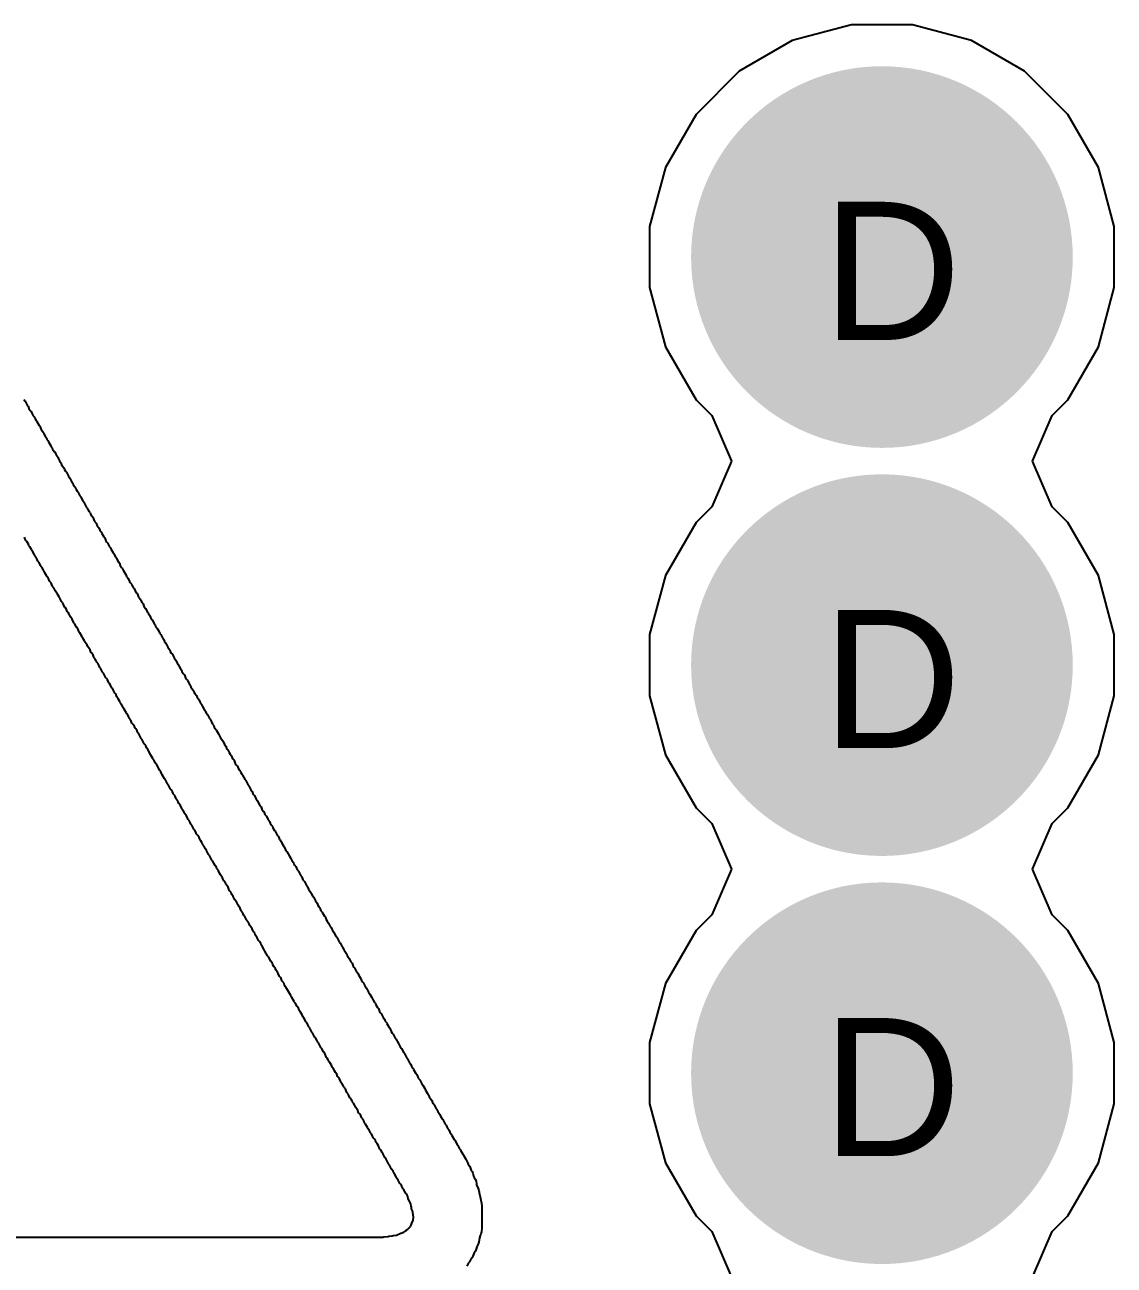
# Model space of a CAD drawing. Header units: inches. Extents: x 0 to 5379, y 0 to 5429.
# Drawn here: x 128.146 to 132.151, y 39.546 to 44.107 of the extents above; entities that cross this region are included whole.
import ezdxf

# ---------------------------------------------------------------- set-up
doc = ezdxf.new("R2010")
doc.units = ezdxf.units.IN
for name, color, linetype in [('Bottom Layer', 5, 'Continuous'), ('Bottom Solder', 6, 'Continuous'), ('Drill Drawing', 1, 'Continuous'), ('GND01', 16, 'Continuous'), ('GND02', 76, 'Continuous'), ('PWR', 156, 'Continuous'), ('SIG 01', 90, 'Continuous'), ('Top Layer', 1, 'Continuous'), ('Top Overlay', 2, 'Continuous'), ('Top Solder', 216, 'Continuous'), ('Via Holes', 16, 'Continuous')]:
    doc.layers.add(name, color=color, linetype=linetype)
doc.styles.add('Arial', font='', dxfattribs={"height": 0.2})
doc.styles.get('Arial').set_extended_font_data('Arial')

msp = doc.modelspace()

# ---------------------------------------------------------------- hatches: boundary and pattern name
at = {"layer": 'Bottom Layer'}
h = msp.add_hatch(color=5, dxfattribs=at)
edge = h.paths.add_edge_path()
edge.add_arc((131.2973, 43.253), 0.6, 0, 360)
h = msp.add_hatch(color=5, dxfattribs=at)
edge = h.paths.add_edge_path()
edge.add_arc((131.2973, 41.7526), 0.6, 0, 360)
h = msp.add_hatch(color=5, dxfattribs=at)
edge = h.paths.add_edge_path()
edge.add_arc((131.2973, 40.2522), 0.6, 0, 360)
at = {"layer": 'Bottom Solder'}
h = msp.add_hatch(color=6, dxfattribs=at)
edge = h.paths.add_edge_path()
edge.add_arc((131.2973, 43.253), 0.7016, 0, 360)
h = msp.add_hatch(color=6, dxfattribs=at)
edge = h.paths.add_edge_path()
edge.add_arc((131.2973, 41.7526), 0.7016, 0, 360)
h = msp.add_hatch(color=6, dxfattribs=at)
edge = h.paths.add_edge_path()
edge.add_arc((131.2973, 40.2522), 0.7016, 0, 360)
at = {"layer": 'GND01'}
h = msp.add_hatch(color=16, dxfattribs=at)
edge = h.paths.add_edge_path()
edge.add_arc((131.2973, 43.253), 0.6, 0, 360)
h = msp.add_hatch(color=16, dxfattribs=at)
edge = h.paths.add_edge_path()
edge.add_arc((131.2973, 41.7526), 0.6, 0, 360)
h = msp.add_hatch(color=16, dxfattribs=at)
edge = h.paths.add_edge_path()
edge.add_arc((131.2973, 40.2522), 0.6, 0, 360)
at = {"layer": 'GND02'}
h = msp.add_hatch(color=76, dxfattribs=at)
edge = h.paths.add_edge_path()
edge.add_arc((131.2973, 43.253), 0.6, 0, 360)
h = msp.add_hatch(color=76, dxfattribs=at)
edge = h.paths.add_edge_path()
edge.add_arc((131.2973, 41.7526), 0.6, 0, 360)
h = msp.add_hatch(color=76, dxfattribs=at)
edge = h.paths.add_edge_path()
edge.add_arc((131.2973, 40.2522), 0.6, 0, 360)
at = {"layer": 'PWR'}
h = msp.add_hatch(color=156, dxfattribs=at)
edge = h.paths.add_edge_path()
edge.add_arc((131.2973, 43.253), 0.6, 0, 360)
h = msp.add_hatch(color=156, dxfattribs=at)
edge = h.paths.add_edge_path()
edge.add_arc((131.2973, 41.7526), 0.6, 0, 360)
h = msp.add_hatch(color=156, dxfattribs=at)
edge = h.paths.add_edge_path()
edge.add_arc((131.2973, 40.2522), 0.6, 0, 360)
at = {"layer": 'SIG 01'}
h = msp.add_hatch(color=90, dxfattribs=at)
edge = h.paths.add_edge_path()
edge.add_arc((131.2973, 43.253), 0.6, 0, 360)
h = msp.add_hatch(color=90, dxfattribs=at)
edge = h.paths.add_edge_path()
edge.add_arc((131.2973, 41.7526), 0.6, 0, 360)
h = msp.add_hatch(color=90, dxfattribs=at)
edge = h.paths.add_edge_path()
edge.add_arc((131.2973, 40.2522), 0.6, 0, 360)
at = {"layer": 'Top Layer'}
h = msp.add_hatch(color=1, dxfattribs=at)
edge = h.paths.add_edge_path()
edge.add_arc((131.2973, 43.253), 0.6, 0, 360)
h = msp.add_hatch(color=1, dxfattribs=at)
edge = h.paths.add_edge_path()
edge.add_arc((131.2973, 41.7526), 0.6, 0, 360)
h = msp.add_hatch(color=1, dxfattribs=at)
edge = h.paths.add_edge_path()
edge.add_arc((131.2973, 40.2522), 0.6, 0, 360)
at = {"layer": 'Top Solder'}
h = msp.add_hatch(color=216, dxfattribs=at)
edge = h.paths.add_edge_path()
edge.add_arc((131.2973, 43.253), 0.7016, 0, 360)
h = msp.add_hatch(color=216, dxfattribs=at)
edge = h.paths.add_edge_path()
edge.add_arc((131.2973, 41.7526), 0.7016, 0, 360)
h = msp.add_hatch(color=216, dxfattribs=at)
edge = h.paths.add_edge_path()
edge.add_arc((131.2973, 40.2522), 0.7016, 0, 360)
at = {"layer": 'Via Holes'}
h = msp.add_hatch(color=7, dxfattribs=at)
edge = h.paths.add_edge_path()
edge.add_arc((131.2973, 43.253), 0.35, 0, 360)
h = msp.add_hatch(color=7, dxfattribs=at)
edge = h.paths.add_edge_path()
edge.add_arc((131.2973, 41.7526), 0.35, 0, 360)
h = msp.add_hatch(color=7, dxfattribs=at)
edge = h.paths.add_edge_path()
edge.add_arc((131.2973, 40.2522), 0.35, 0, 360)

# ---------------------------------------------------------------- linework, layer by layer
at = {"layer": 'PWR'}
for p, q in [((131.1849, 44.107), (130.9677, 44.0488)), ((131.4097, 44.107), (131.1849, 44.107)), ((131.6269, 44.0488), (131.4097, 44.107)), ((130.9677, 44.0488), (130.7729, 43.9364)), ((131.8216, 43.9364), (131.6269, 44.0488)), ((130.7729, 43.9364), (130.6139, 43.7774)), ((131.9807, 43.7774), (131.8216, 43.9364)), ((130.6139, 43.7774), (130.5015, 43.5826)), ((132.0931, 43.5826), (131.9807, 43.7774)), ((130.5015, 43.5826), (130.4433, 43.3654)), ((132.1513, 43.3654), (132.0931, 43.5826)), ((130.4433, 43.3654), (130.4433, 43.1406)), ((132.1513, 43.1406), (132.1513, 43.3654)), ((130.4433, 43.1406), (130.5015, 42.9234)), ((132.0931, 42.9234), (132.1513, 43.1406)), ((130.5015, 42.9234), (130.6139, 42.7286)), ((131.9807, 42.7286), (132.0931, 42.9234)), ((130.6139, 42.7286), (130.6717, 42.6708)), ((131.9228, 42.6708), (131.9807, 42.7286)), ((130.6717, 42.6708), (130.7441, 42.5028)), ((131.8504, 42.5028), (131.9228, 42.6708)), ((130.7441, 42.5028), (130.6717, 42.3348)), ((131.9228, 42.3348), (131.8504, 42.5028)), ((130.6717, 42.3348), (130.6139, 42.2769)), ((131.9807, 42.2769), (131.9228, 42.3348)), ((130.6139, 42.2769), (130.5015, 42.0822)), ((132.0931, 42.0822), (131.9807, 42.2769)), ((130.5015, 42.0822), (130.4433, 41.865)), ((132.1513, 41.865), (132.0931, 42.0822)), ((130.4433, 41.865), (130.4433, 41.6401)), ((132.1513, 41.6401), (132.1513, 41.865)), ((130.4433, 41.6401), (130.5015, 41.4229)), ((132.0931, 41.4229), (132.1513, 41.6401)), ((130.5015, 41.4229), (130.6139, 41.2282)), ((131.9807, 41.2282), (132.0931, 41.4229)), ((130.6139, 41.2282), (130.6717, 41.1704)), ((131.9228, 41.1704), (131.9807, 41.2282)), ((130.6717, 41.1704), (130.7441, 41.0024)), ((131.8504, 41.0024), (131.9228, 41.1704)), ((130.7441, 41.0024), (130.6717, 40.8343)), ((131.9228, 40.8343), (131.8504, 41.0024)), ((130.6717, 40.8343), (130.6139, 40.7765)), ((131.9807, 40.7765), (131.9228, 40.8343)), ((130.6139, 40.7765), (130.5015, 40.5818)), ((132.0931, 40.5818), (131.9807, 40.7765)), ((130.5015, 40.5818), (130.4433, 40.3646)), ((132.1513, 40.3646), (132.0931, 40.5818)), ((130.4433, 40.3646), (130.4433, 40.1397)), ((132.1513, 40.1397), (132.1513, 40.3646)), ((130.4433, 40.1397), (130.5015, 39.9225)), ((132.0931, 39.9225), (132.1513, 40.1397)), ((130.5015, 39.9225), (130.6139, 39.7278)), ((131.9807, 39.7278), (132.0931, 39.9225)), ((130.6139, 39.7278), (130.6717, 39.67)), ((131.9228, 39.67), (131.9807, 39.7278)), ((130.6717, 39.67), (130.7441, 39.5019)), ((131.8504, 39.5019), (131.9228, 39.67))]:
    msp.add_line(p, q, dxfattribs=at)
at = {"layer": 'Top Overlay'}
for p, q in [((128.1423, 42.7291), (128.1474, 42.7229)), ((128.1474, 42.7229), (128.153, 42.7105)), ((128.153, 42.7105), (128.1547, 42.7088)), ((128.1547, 42.7088), (128.1558, 42.7065)), ((128.1558, 42.7065), (128.1581, 42.7043)), ((128.1581, 42.7043), (128.1614, 42.6964)), ((128.1614, 42.6964), (128.1659, 42.6885)), ((128.1659, 42.6885), (128.1693, 42.6851)), ((128.1693, 42.6851), (128.1727, 42.6772)), ((128.1727, 42.6772), (128.1772, 42.6694)), ((128.1772, 42.6694), (128.1806, 42.666)), ((128.1806, 42.666), (128.184, 42.6581)), ((128.184, 42.6581), (128.1874, 42.6525)), ((128.1874, 42.6525), (128.1896, 42.6502)), ((128.1896, 42.6502), (128.1907, 42.6479)), ((128.1907, 42.6479), (128.1986, 42.6333)), ((128.1986, 42.6333), (128.2009, 42.631)), ((128.2009, 42.631), (128.202, 42.6288)), ((128.202, 42.6288), (128.2054, 42.6209)), ((128.2054, 42.6209), (128.2065, 42.6186)), ((128.2065, 42.6186), (128.2144, 42.6074)), ((128.2144, 42.6074), (128.2155, 42.6029)), ((128.2155, 42.6029), (128.2212, 42.595)), ((128.2212, 42.595), (128.2257, 42.5882)), ((128.2257, 42.5882), (128.2274, 42.582)), ((128.2274, 42.582), (128.2302, 42.5781)), ((128.2302, 42.5781), (128.2324, 42.5758)), ((128.2324, 42.5758), (128.2336, 42.5736)), ((128.2336, 42.5736), (128.2414, 42.5589)), ((128.2414, 42.5589), (128.2471, 42.551)), ((128.2471, 42.551), (128.2482, 42.5465)), ((128.2482, 42.5465), (128.2538, 42.5386)), ((128.2538, 42.5386), (128.2561, 42.5364)), ((128.2561, 42.5364), (128.2583, 42.5308)), ((128.2583, 42.5308), (128.264, 42.5206)), ((128.264, 42.5206), (128.2674, 42.5172)), ((128.2674, 42.5172), (128.2696, 42.5116)), ((128.2696, 42.5116), (128.2741, 42.5037)), ((128.2741, 42.5037), (128.2798, 42.4958)), ((128.2798, 42.4958), (128.2815, 42.4896)), ((128.2815, 42.4896), (128.2899, 42.4778)), ((128.2899, 42.4778), (128.2916, 42.4716)), ((128.2916, 42.4716), (128.2955, 42.4654)), ((128.2955, 42.4654), (128.2989, 42.462)), ((128.2989, 42.462), (128.3068, 42.4474)), ((128.3068, 42.4474), (128.3113, 42.4406)), ((128.3113, 42.4406), (128.3181, 42.4282)), ((128.3181, 42.4282), (128.3226, 42.4214)), ((128.3226, 42.4214), (128.3237, 42.4169)), ((128.3237, 42.4169), (128.3293, 42.4091)), ((128.3293, 42.4091), (128.3299, 42.4085)), ((128.3299, 42.4085), (128.3305, 42.4079)), ((128.3305, 42.4079), (128.335, 42.3978)), ((128.335, 42.3978), (128.3384, 42.3922)), ((128.3384, 42.3922), (128.3406, 42.3899)), ((128.3406, 42.3899), (128.3417, 42.3876)), ((128.3417, 42.3876), (128.3485, 42.3752)), ((128.3485, 42.3752), (128.3508, 42.373)), ((128.3508, 42.373), (128.3519, 42.3707)), ((128.3519, 42.3707), (128.3609, 42.3538)), ((128.3609, 42.3538), (128.3631, 42.3516)), ((128.3631, 42.3516), (128.3643, 42.3493)), ((128.3643, 42.3493), (128.3688, 42.3392)), ((128.3688, 42.3392), (128.3699, 42.3369)), ((128.3699, 42.3369), (128.3722, 42.3347)), ((128.3722, 42.3347), (128.3733, 42.3324)), ((128.3733, 42.3324), (128.3755, 42.3302)), ((128.3755, 42.3302), (128.3778, 42.3245)), ((128.3778, 42.3245), (128.3823, 42.3167)), ((128.3823, 42.3167), (128.3857, 42.3133)), ((128.3857, 42.3133), (128.3879, 42.3076)), ((128.3879, 42.3076), (128.3924, 42.2997)), ((128.3924, 42.2997), (128.3958, 42.2964)), ((128.3958, 42.2964), (128.3981, 42.2907)), ((128.3981, 42.2907), (128.4009, 42.2834)), ((128.4009, 42.2834), (128.4026, 42.2817)), ((128.4026, 42.2817), (128.4037, 42.2795)), ((128.4037, 42.2795), (128.4082, 42.275)), ((128.4082, 42.275), (128.4122, 42.2643)), ((128.4122, 42.2643), (128.415, 42.2603)), ((128.415, 42.2603), (128.4184, 42.2569)), ((128.4184, 42.2569), (128.4217, 42.249)), ((128.4217, 42.249), (128.4251, 42.2434)), ((128.4251, 42.2434), (128.4274, 42.2412)), ((128.4274, 42.2412), (128.4285, 42.2389)), ((128.4285, 42.2389), (128.4364, 42.2242)), ((128.1479, 42.2164), (128.1451, 42.2237)), ((128.1502, 42.2107), (128.1479, 42.2164)), ((128.1536, 42.2073), (128.1502, 42.2107)), ((128.1592, 42.1972), (128.1536, 42.2073)), ((128.1614, 42.1916), (128.1592, 42.1972)), ((128.1648, 42.1882), (128.1614, 42.1916)), ((128.1705, 42.178), (128.1648, 42.1882)), ((128.4364, 42.2242), (128.4398, 42.2209)), ((128.4398, 42.2209), (128.4437, 42.2102)), ((128.4437, 42.2102), (128.4465, 42.2062)), ((128.4465, 42.2062), (128.4499, 42.2028)), ((128.4499, 42.2028), (128.4533, 42.195)), ((128.4533, 42.195), (128.4578, 42.1871)), ((128.4578, 42.1871), (128.4612, 42.1837)), ((128.1727, 42.1724), (128.1705, 42.178)), ((128.1761, 42.169), (128.1727, 42.1724)), ((128.1806, 42.1611), (128.1761, 42.169)), ((128.184, 42.1533), (128.1806, 42.1611)), ((128.1862, 42.151), (128.184, 42.1533)), ((128.1919, 42.1409), (128.1862, 42.151)), ((128.1941, 42.1352), (128.1919, 42.1409)), ((128.4612, 42.1837), (128.4634, 42.178)), ((128.4634, 42.178), (128.4691, 42.1679)), ((128.4691, 42.1679), (128.4725, 42.1645)), ((128.4725, 42.1645), (128.4747, 42.1589)), ((128.4747, 42.1589), (128.4803, 42.1487)), ((128.4803, 42.1487), (128.4837, 42.1454)), ((128.4837, 42.1454), (128.486, 42.1397)), ((128.1975, 42.1318), (128.1941, 42.1352)), ((128.2054, 42.1172), (128.1975, 42.1318)), ((128.2065, 42.1149), (128.2054, 42.1172)), ((128.2088, 42.1127), (128.2065, 42.1149)), ((128.2133, 42.1048), (128.2088, 42.1127)), ((128.2167, 42.0969), (128.2133, 42.1048)), ((128.2178, 42.0947), (128.2167, 42.0969)), ((128.486, 42.1397), (128.4916, 42.1296)), ((128.4916, 42.1296), (128.4939, 42.1273)), ((128.4939, 42.1273), (128.4972, 42.1195)), ((128.4972, 42.1195), (128.5017, 42.1116)), ((128.5017, 42.1116), (128.504, 42.1093)), ((128.504, 42.1093), (128.5074, 42.1014)), ((128.5074, 42.1014), (128.5108, 42.0958)), ((128.5108, 42.0958), (128.5175, 42.0856)), ((128.22, 42.0924), (128.2178, 42.0947)), ((128.2268, 42.08), (128.22, 42.0924)), ((128.2279, 42.0778), (128.2268, 42.08)), ((128.2302, 42.0755), (128.2279, 42.0778)), ((128.233, 42.0716), (128.2302, 42.0755)), ((128.2369, 42.0609), (128.233, 42.0716)), ((128.2431, 42.0547), (128.2369, 42.0609)), ((128.2471, 42.044), (128.2431, 42.0547)), ((128.5175, 42.0856), (128.5203, 42.0783)), ((128.5203, 42.0783), (128.522, 42.0766)), ((128.522, 42.0766), (128.5232, 42.0744)), ((128.5232, 42.0744), (128.5265, 42.071)), ((128.5265, 42.071), (128.5305, 42.0603)), ((128.5305, 42.0603), (128.5333, 42.0563)), ((128.5333, 42.0563), (128.5378, 42.0518)), ((128.5378, 42.0518), (128.5401, 42.0462)), ((128.2493, 42.0417), (128.2471, 42.044)), ((128.2505, 42.0394), (128.2493, 42.0417)), ((128.2533, 42.0366), (128.2505, 42.0394)), ((128.2589, 42.0242), (128.2533, 42.0366)), ((128.2662, 42.0135), (128.2589, 42.0242)), ((128.2719, 42.0034), (128.2662, 42.0135)), ((128.5401, 42.0462), (128.5446, 42.0383)), ((128.5446, 42.0383), (128.5468, 42.0361)), ((128.5468, 42.0361), (128.5479, 42.0338)), ((128.5479, 42.0338), (128.5513, 42.0259)), ((128.5513, 42.0259), (128.5547, 42.0203)), ((128.5547, 42.0203), (128.5592, 42.0158)), ((128.5592, 42.0158), (128.5615, 42.0101)), ((128.5615, 42.0101), (128.5643, 42.0028)), ((128.2809, 41.9865), (128.2719, 42.0034)), ((128.2843, 41.9831), (128.2809, 41.9865)), ((128.2888, 41.9752), (128.2843, 41.9831)), ((128.2922, 41.9673), (128.2888, 41.9752)), ((128.2933, 41.9651), (128.2922, 41.9673)), ((128.2955, 41.9628), (128.2933, 41.9651)), ((128.2989, 41.9572), (128.2955, 41.9628)), ((128.5643, 42.0028), (128.5671, 41.9989)), ((128.5671, 41.9989), (128.5705, 41.9955)), ((128.5705, 41.9955), (128.5727, 41.9899)), ((128.5727, 41.9899), (128.5772, 41.982)), ((128.5772, 41.982), (128.5795, 41.9797)), ((128.5795, 41.9797), (128.5806, 41.9775)), ((128.5806, 41.9775), (128.584, 41.9696)), ((128.584, 41.9696), (128.5851, 41.9673)), ((128.5851, 41.9673), (128.5902, 41.9611)), ((128.5902, 41.9611), (128.5981, 41.9454)), ((128.3023, 41.9493), (128.2989, 41.9572)), ((128.3057, 41.9459), (128.3023, 41.9493)), ((128.3091, 41.9403), (128.3057, 41.9459)), ((128.3124, 41.9324), (128.3091, 41.9403)), ((128.3136, 41.9301), (128.3124, 41.9324)), ((128.3169, 41.9268), (128.3136, 41.9301)), ((128.3203, 41.9211), (128.3169, 41.9268)), ((128.3248, 41.911), (128.3203, 41.9211)), ((128.5981, 41.9454), (128.5998, 41.9437)), ((128.5998, 41.9437), (128.6009, 41.9414)), ((128.6009, 41.9414), (128.6043, 41.9358)), ((128.6043, 41.9358), (128.6099, 41.9256)), ((128.6099, 41.9256), (128.6144, 41.9189)), ((128.6144, 41.9189), (128.6201, 41.9087)), ((128.326, 41.9087), (128.3248, 41.911)), ((128.3288, 41.9059), (128.326, 41.9087)), ((128.3355, 41.8924), (128.3288, 41.9059)), ((128.3406, 41.8862), (128.3355, 41.8924)), ((128.3417, 41.8839), (128.3406, 41.8862)), ((128.3462, 41.8738), (128.3417, 41.8839)), ((128.3485, 41.8715), (128.3462, 41.8738)), ((128.3564, 41.8569), (128.3485, 41.8715)), ((128.6201, 41.9087), (128.6257, 41.9008)), ((128.6257, 41.9008), (128.6268, 41.8963)), ((128.6268, 41.8963), (128.6342, 41.8856)), ((128.6342, 41.8856), (128.637, 41.8794)), ((128.637, 41.8794), (128.6426, 41.8693)), ((128.6426, 41.8693), (128.6449, 41.867)), ((128.6449, 41.867), (128.646, 41.8648)), ((128.3575, 41.8546), (128.3564, 41.8569)), ((128.3598, 41.8524), (128.3575, 41.8546)), ((128.3654, 41.8422), (128.3598, 41.8524)), ((128.3677, 41.8366), (128.3654, 41.8422)), ((128.371, 41.8332), (128.3677, 41.8366)), ((128.3722, 41.831), (128.371, 41.8332)), ((128.3739, 41.8293), (128.3722, 41.831)), ((128.3767, 41.822), (128.3739, 41.8293)), ((128.3823, 41.8141), (128.3767, 41.822)), ((128.646, 41.8648), (128.6539, 41.8501)), ((128.6539, 41.8501), (128.6561, 41.8479)), ((128.6561, 41.8479), (128.6595, 41.84)), ((128.6595, 41.84), (128.6629, 41.8344)), ((128.6629, 41.8344), (128.6685, 41.8265)), ((128.6685, 41.8265), (128.6713, 41.8191)), ((128.3857, 41.8084), (128.3823, 41.8141)), ((128.3891, 41.8006), (128.3857, 41.8084)), ((128.3902, 41.7983), (128.3891, 41.8006)), ((128.3924, 41.7972), (128.3902, 41.7983)), ((128.397, 41.7893), (128.3924, 41.7972)), ((128.4003, 41.7814), (128.397, 41.7893)), ((128.4015, 41.7791), (128.4003, 41.7814)), ((128.4037, 41.7769), (128.4015, 41.7791)), ((128.4082, 41.769), (128.4037, 41.7769)), ((128.6713, 41.8191), (128.6742, 41.8152)), ((128.6742, 41.8152), (128.6787, 41.8084)), ((128.6787, 41.8084), (128.6809, 41.8028)), ((128.6809, 41.8028), (128.6843, 41.7972)), ((128.6843, 41.7972), (128.6888, 41.7927)), ((128.6888, 41.7927), (128.6911, 41.787)), ((128.6911, 41.787), (128.6956, 41.7791)), ((128.6956, 41.7791), (128.7001, 41.7724)), ((128.4105, 41.7634), (128.4082, 41.769)), ((128.4139, 41.76), (128.4105, 41.7634)), ((128.4195, 41.7498), (128.4139, 41.76)), ((128.4217, 41.7442), (128.4195, 41.7498)), ((128.424, 41.742), (128.4217, 41.7442)), ((128.4285, 41.7341), (128.424, 41.742)), ((128.4319, 41.7262), (128.4285, 41.7341)), ((128.7001, 41.7724), (128.7023, 41.7667)), ((128.7023, 41.7667), (128.7068, 41.7589)), ((128.7068, 41.7589), (128.7102, 41.7555)), ((128.7102, 41.7555), (128.7125, 41.7498)), ((128.7125, 41.7498), (128.717, 41.742)), ((128.717, 41.742), (128.7215, 41.7352)), ((128.7215, 41.7352), (128.7237, 41.7296)), ((128.4353, 41.7228), (128.4319, 41.7262)), ((128.4432, 41.7082), (128.4353, 41.7228)), ((128.4443, 41.7059), (128.4432, 41.7082)), ((128.4465, 41.7036), (128.4443, 41.7059)), ((128.4499, 41.698), (128.4465, 41.7036)), ((128.4533, 41.6901), (128.4499, 41.698)), ((128.4544, 41.6879), (128.4533, 41.6901)), ((128.4578, 41.6845), (128.4544, 41.6879)), ((128.4612, 41.6789), (128.4578, 41.6845)), ((128.7237, 41.7296), (128.7282, 41.7217)), ((128.7282, 41.7217), (128.7328, 41.7172)), ((128.7328, 41.7172), (128.7367, 41.7065)), ((128.7367, 41.7065), (128.7395, 41.7025)), ((128.7395, 41.7025), (128.7429, 41.6991)), ((128.7429, 41.6991), (128.7451, 41.6935)), ((128.7451, 41.6935), (128.7497, 41.6856)), ((128.7497, 41.6856), (128.7553, 41.6777)), ((128.4646, 41.671), (128.4612, 41.6789)), ((128.4679, 41.6676), (128.4646, 41.671)), ((128.4724, 41.6597), (128.4679, 41.6676)), ((128.4758, 41.6518), (128.4724, 41.6597)), ((128.477, 41.6496), (128.4758, 41.6518)), ((128.4792, 41.6473), (128.477, 41.6496)), ((128.482, 41.6434), (128.4792, 41.6473)), ((128.4848, 41.636), (128.482, 41.6434)), ((128.7553, 41.6777), (128.757, 41.6715)), ((128.757, 41.6715), (128.7609, 41.6653)), ((128.7609, 41.6653), (128.7643, 41.662)), ((128.7643, 41.662), (128.7677, 41.6541)), ((128.7677, 41.6541), (128.7711, 41.6484)), ((128.7711, 41.6484), (128.7767, 41.6405)), ((128.7767, 41.6405), (128.7795, 41.6332)), ((128.4894, 41.6293), (128.4848, 41.636)), ((128.495, 41.6191), (128.4894, 41.6293)), ((128.4972, 41.6135), (128.495, 41.6191)), ((128.5006, 41.6101), (128.4972, 41.6135)), ((128.5051, 41.6022), (128.5006, 41.6101)), ((128.5085, 41.5943), (128.5051, 41.6022)), ((128.5119, 41.591), (128.5085, 41.5943)), ((128.7795, 41.6332), (128.7823, 41.6293)), ((128.7823, 41.6293), (128.7857, 41.6259)), ((128.7857, 41.6259), (128.7891, 41.618)), ((128.7891, 41.618), (128.7936, 41.6101)), ((128.7936, 41.6101), (128.7959, 41.6079)), ((128.7959, 41.6079), (128.797, 41.6056)), ((128.797, 41.6056), (128.7992, 41.6)), ((128.7992, 41.6), (128.8037, 41.5921)), ((128.5198, 41.5763), (128.5119, 41.591)), ((128.5209, 41.5741), (128.5198, 41.5763)), ((128.5232, 41.5718), (128.5209, 41.5741)), ((128.5277, 41.5639), (128.5232, 41.5718)), ((128.531, 41.556), (128.5277, 41.5639)), ((128.5333, 41.5538), (128.531, 41.556)), ((128.5344, 41.5515), (128.5333, 41.5538)), ((128.5361, 41.5498), (128.5344, 41.5515)), ((128.5401, 41.5391), (128.5361, 41.5498)), ((128.8037, 41.5921), (128.8071, 41.5887)), ((128.8071, 41.5887), (128.8094, 41.5831)), ((128.8094, 41.5831), (128.815, 41.5729)), ((128.815, 41.5729), (128.8173, 41.5707)), ((128.8173, 41.5707), (128.8184, 41.5684)), ((128.8184, 41.5684), (128.8252, 41.556)), ((128.8252, 41.556), (128.8274, 41.5538)), ((128.8274, 41.5538), (128.8285, 41.5515)), ((128.8285, 41.5515), (128.8319, 41.5436)), ((128.5446, 41.5346), (128.5401, 41.5391)), ((128.5491, 41.5267), (128.5446, 41.5346)), ((128.5513, 41.5211), (128.5491, 41.5267)), ((128.5541, 41.5183), (128.5513, 41.5211)), ((128.5587, 41.5115), (128.5541, 41.5183)), ((128.5603, 41.5053), (128.5587, 41.5115)), ((128.566, 41.4974), (128.5603, 41.5053)), ((128.8319, 41.5436), (128.8364, 41.5357)), ((128.8364, 41.5357), (128.8409, 41.5312)), ((128.8409, 41.5312), (128.8426, 41.525)), ((128.8426, 41.525), (128.8483, 41.516)), ((128.8483, 41.516), (128.8499, 41.5143)), ((128.8499, 41.5143), (128.8511, 41.5121)), ((128.8511, 41.5121), (128.8578, 41.4997)), ((128.5727, 41.485), (128.566, 41.4974)), ((128.5739, 41.4828), (128.5727, 41.485)), ((128.5761, 41.4805), (128.5739, 41.4828)), ((128.584, 41.4659), (128.5761, 41.4805)), ((128.5851, 41.4636), (128.584, 41.4659)), ((128.5874, 41.4614), (128.5851, 41.4636)), ((128.5908, 41.4557), (128.5874, 41.4614)), ((128.8578, 41.4997), (128.8623, 41.4929)), ((128.8623, 41.4929), (128.8646, 41.4873)), ((128.8646, 41.4873), (128.8657, 41.485)), ((128.8657, 41.485), (128.8736, 41.4738)), ((128.8736, 41.4738), (128.8804, 41.4614)), ((128.8804, 41.4614), (128.8849, 41.4546)), ((128.5941, 41.4478), (128.5908, 41.4557)), ((128.5953, 41.4456), (128.5941, 41.4478)), ((128.5987, 41.4422), (128.5953, 41.4456)), ((128.6032, 41.4343), (128.5987, 41.4422)), ((128.6043, 41.4298), (128.6032, 41.4343)), ((128.6099, 41.4219), (128.6043, 41.4298)), ((128.6167, 41.4095), (128.6099, 41.4219)), ((128.8849, 41.4546), (128.8877, 41.4473)), ((128.8877, 41.4473), (128.8905, 41.4433)), ((128.8905, 41.4433), (128.8928, 41.4411)), ((128.8928, 41.4411), (128.8939, 41.4388)), ((128.8939, 41.4388), (128.8973, 41.4309)), ((128.8973, 41.4309), (128.9007, 41.4253)), ((128.9007, 41.4253), (128.9052, 41.4208)), ((128.9052, 41.4208), (128.9074, 41.4152)), ((128.9074, 41.4152), (128.9102, 41.4078)), ((128.6178, 41.4073), (128.6167, 41.4095)), ((128.6201, 41.405), (128.6178, 41.4073)), ((128.6234, 41.3994), (128.6201, 41.405)), ((128.6257, 41.3938), (128.6234, 41.3994)), ((128.6313, 41.3859), (128.6257, 41.3938)), ((128.6358, 41.378), (128.6313, 41.3859)), ((128.637, 41.3735), (128.6358, 41.378)), ((128.6426, 41.3656), (128.637, 41.3735)), ((128.646, 41.36), (128.6426, 41.3656)), ((128.9102, 41.4078), (128.9142, 41.4039)), ((128.9142, 41.4039), (128.9153, 41.4016)), ((128.9153, 41.4016), (128.9198, 41.3915)), ((128.9198, 41.3915), (128.9232, 41.3859)), ((128.9232, 41.3859), (128.9277, 41.3814)), ((128.9277, 41.3814), (128.9305, 41.374)), ((128.9305, 41.374), (128.9345, 41.3678)), ((128.9345, 41.3678), (128.9367, 41.3656)), ((128.9367, 41.3656), (128.9401, 41.3577)), ((128.6494, 41.3521), (128.646, 41.36)), ((128.6516, 41.3498), (128.6494, 41.3521)), ((128.6595, 41.3352), (128.6516, 41.3498)), ((128.6618, 41.3329), (128.6595, 41.3352)), ((128.6697, 41.3183), (128.6618, 41.3329)), ((128.9401, 41.3577), (128.9435, 41.3521)), ((128.9435, 41.3521), (128.9457, 41.3498)), ((128.9457, 41.3498), (128.9469, 41.3476)), ((128.9469, 41.3476), (128.9559, 41.3307)), ((128.9559, 41.3307), (128.9581, 41.3284)), ((128.9581, 41.3284), (128.9671, 41.3115)), ((128.6708, 41.316), (128.6697, 41.3183)), ((128.673, 41.3138), (128.6708, 41.316)), ((128.6809, 41.2991), (128.673, 41.3138)), ((128.682, 41.2969), (128.6809, 41.2991)), ((128.6843, 41.2946), (128.682, 41.2969)), ((128.6888, 41.2867), (128.6843, 41.2946)), ((128.6911, 41.2811), (128.6888, 41.2867)), ((128.6922, 41.2788), (128.6911, 41.2811)), ((128.6978, 41.2732), (128.6922, 41.2788)), ((128.9671, 41.3115), (128.9694, 41.3092)), ((128.9694, 41.3092), (128.9773, 41.2946)), ((128.9773, 41.2946), (128.9818, 41.2878)), ((128.9818, 41.2878), (128.9846, 41.2805)), ((128.9846, 41.2805), (128.9874, 41.2766)), ((128.9874, 41.2766), (128.9908, 41.2732)), ((128.7023, 41.2608), (128.6978, 41.2732)), ((128.7057, 41.2574), (128.7023, 41.2608)), ((128.7102, 41.2495), (128.7057, 41.2574)), ((128.7125, 41.2439), (128.7102, 41.2495)), ((128.7181, 41.236), (128.7125, 41.2439)), ((128.7226, 41.2281), (128.7181, 41.236)), ((128.9908, 41.2732), (128.9942, 41.2653)), ((128.9942, 41.2653), (128.9964, 41.2597)), ((128.9964, 41.2597), (129.0015, 41.2535)), ((129.0015, 41.2535), (129.0032, 41.2518)), ((129.0032, 41.2518), (129.0043, 41.2473)), ((129.0043, 41.2473), (129.0088, 41.2394)), ((129.0088, 41.2394), (129.0145, 41.2315)), ((129.0145, 41.2315), (129.0178, 41.2225)), ((128.7249, 41.2225), (128.7226, 41.2281)), ((128.7271, 41.2202), (128.7249, 41.2225)), ((128.7328, 41.2101), (128.7271, 41.2202)), ((128.735, 41.2045), (128.7328, 41.2101)), ((128.7406, 41.1988), (128.735, 41.2045)), ((128.7451, 41.1875), (128.7406, 41.1988)), ((128.7463, 41.1853), (128.7451, 41.1875)), ((128.7497, 41.1819), (128.7463, 41.1853)), ((129.0178, 41.2225), (129.0229, 41.2163)), ((129.0229, 41.2163), (129.0246, 41.2146)), ((129.0246, 41.2146), (129.0286, 41.2039)), ((129.0286, 41.2039), (129.0347, 41.1977)), ((129.0347, 41.1977), (129.0393, 41.1864)), ((129.0393, 41.1864), (129.0404, 41.1842)), ((129.0404, 41.1842), (129.0426, 41.1819)), ((128.7542, 41.174), (128.7497, 41.1819)), ((128.7564, 41.1684), (128.7542, 41.174)), ((128.7575, 41.1661), (128.7564, 41.1684)), ((128.7598, 41.1639), (128.7575, 41.1661)), ((128.7677, 41.1492), (128.7598, 41.1639)), ((128.7694, 41.1475), (128.7677, 41.1492)), ((128.775, 41.1385), (128.7694, 41.1475)), ((128.7778, 41.1312), (128.775, 41.1385)), ((129.0426, 41.1819), (129.0438, 41.1797)), ((129.0438, 41.1797), (129.046, 41.1774)), ((129.046, 41.1774), (129.0483, 41.1718)), ((129.0483, 41.1718), (129.0528, 41.1639)), ((129.0528, 41.1639), (129.0562, 41.1605)), ((129.0562, 41.1605), (129.0584, 41.1549)), ((129.0584, 41.1549), (129.064, 41.1447)), ((129.064, 41.1447), (129.0663, 41.1425)), ((129.0663, 41.1425), (129.0674, 41.1402)), ((129.0674, 41.1402), (129.0753, 41.1256)), ((128.7823, 41.1267), (128.7778, 41.1312)), ((128.7868, 41.1188), (128.7823, 41.1267)), ((128.7902, 41.1109), (128.7868, 41.1188)), ((128.7914, 41.1087), (128.7902, 41.1109)), ((128.7936, 41.1064), (128.7914, 41.1087)), ((128.797, 41.1008), (128.7936, 41.1064)), ((128.8004, 41.0929), (128.797, 41.1008)), ((128.8015, 41.0906), (128.8004, 41.0929)), ((129.0753, 41.1256), (129.0787, 41.1222)), ((129.0787, 41.1222), (129.0826, 41.1115)), ((129.0826, 41.1115), (129.0843, 41.1098)), ((129.0843, 41.1098), (129.0855, 41.1075)), ((129.0855, 41.1075), (129.0888, 41.1042)), ((129.0888, 41.1042), (129.0911, 41.0985)), ((129.0911, 41.0985), (129.0967, 41.0884)), ((128.8037, 41.0884), (128.8015, 41.0906)), ((128.8094, 41.0782), (128.8037, 41.0884)), ((128.8139, 41.0715), (128.8094, 41.0782)), ((128.8218, 41.0568), (128.8139, 41.0715)), ((128.8229, 41.0546), (128.8218, 41.0568)), ((128.8252, 41.0523), (128.8229, 41.0546)), ((128.833, 41.0377), (128.8252, 41.0523)), ((129.0967, 41.0884), (129.1001, 41.085)), ((129.1001, 41.085), (129.1046, 41.0737)), ((129.1046, 41.0737), (129.1097, 41.0675)), ((129.1097, 41.0675), (129.1193, 41.0501)), ((129.1193, 41.0501), (129.1226, 41.0444)), ((128.8342, 41.0354), (128.833, 41.0377)), ((128.8364, 41.0332), (128.8342, 41.0354)), ((128.8454, 41.0163), (128.8364, 41.0332)), ((128.8511, 41.0084), (128.8454, 41.0163)), ((128.8522, 41.0039), (128.8511, 41.0084)), ((128.8578, 40.996), (128.8522, 41.0039)), ((129.1226, 41.0444), (129.1283, 41.0343)), ((129.1283, 41.0343), (129.1339, 41.0264)), ((129.1339, 41.0264), (129.1356, 41.0202)), ((129.1356, 41.0202), (129.1373, 41.0185)), ((129.1373, 41.0185), (129.1384, 41.0163)), ((129.1384, 41.0163), (129.1429, 41.0118)), ((129.1429, 41.0118), (129.1452, 41.0061)), ((129.1452, 41.0061), (129.148, 40.9988)), ((128.8623, 40.9881), (128.8578, 40.996)), ((128.8652, 40.9819), (128.8623, 40.9881)), ((128.8725, 40.9712), (128.8652, 40.9819)), ((128.8736, 40.9667), (128.8725, 40.9712)), ((128.8781, 40.9599), (128.8736, 40.9667)), ((128.8838, 40.952), (128.8781, 40.9599)), ((129.148, 40.9988), (129.1519, 40.9949)), ((129.1519, 40.9949), (129.1531, 40.9926)), ((129.1531, 40.9926), (129.161, 40.978)), ((129.161, 40.978), (129.1643, 40.9746)), ((129.1643, 40.9746), (129.1688, 40.9633)), ((129.1688, 40.9633), (129.1739, 40.9571)), ((129.1739, 40.9571), (129.1779, 40.9498)), ((128.8849, 40.9475), (128.8838, 40.952)), ((128.8933, 40.9357), (128.8849, 40.9475)), ((128.8961, 40.9284), (128.8933, 40.9357)), ((128.899, 40.9233), (128.8961, 40.9284)), ((128.9046, 40.9165), (128.899, 40.9233)), ((128.9074, 40.9092), (128.9046, 40.9165)), ((128.9119, 40.9025), (128.9074, 40.9092)), ((129.1779, 40.9498), (129.1835, 40.9396)), ((129.1835, 40.9396), (129.1857, 40.9374)), ((129.1857, 40.9374), (129.1891, 40.9295)), ((129.1891, 40.9295), (129.1936, 40.9216)), ((129.1936, 40.9216), (129.197, 40.9182)), ((129.197, 40.9182), (129.1993, 40.9126)), ((129.1993, 40.9126), (129.2049, 40.9025)), ((128.9187, 40.8901), (128.9119, 40.9025)), ((128.9243, 40.8822), (128.9187, 40.8901)), ((128.9254, 40.8799), (128.9243, 40.8822)), ((128.93, 40.8698), (128.9254, 40.8799)), ((128.9333, 40.8664), (128.93, 40.8698)), ((128.9345, 40.8641), (128.9333, 40.8664)), ((128.9361, 40.8625), (128.9345, 40.8641)), ((129.2049, 40.9025), (129.2072, 40.9002)), ((129.2072, 40.9002), (129.215, 40.8856)), ((129.215, 40.8856), (129.2207, 40.8777)), ((129.2207, 40.8777), (129.2235, 40.8703)), ((129.2235, 40.8703), (129.2274, 40.8641)), ((129.2274, 40.8641), (129.2297, 40.8619)), ((128.939, 40.8551), (128.9361, 40.8625)), ((128.9412, 40.8495), (128.939, 40.8551)), ((128.9446, 40.8461), (128.9412, 40.8495)), ((128.9491, 40.8382), (128.9446, 40.8461)), ((128.9514, 40.8326), (128.9491, 40.8382)), ((128.9536, 40.8303), (128.9514, 40.8326)), ((128.9615, 40.8157), (128.9536, 40.8303)), ((129.2297, 40.8619), (129.2319, 40.8563)), ((129.2319, 40.8563), (129.2348, 40.8489)), ((129.2348, 40.8489), (129.2398, 40.8439)), ((129.2398, 40.8439), (129.241, 40.8416)), ((129.241, 40.8416), (129.2477, 40.8292)), ((129.2477, 40.8292), (129.25, 40.827)), ((129.25, 40.827), (129.2511, 40.8247)), ((129.2511, 40.8247), (129.2545, 40.8168)), ((128.9638, 40.8134), (128.9615, 40.8157)), ((128.9649, 40.8112), (128.9638, 40.8134)), ((128.9677, 40.8084), (128.9649, 40.8112)), ((128.9705, 40.801), (128.9677, 40.8084)), ((128.9728, 40.7954), (128.9705, 40.801)), ((128.9773, 40.7909), (128.9728, 40.7954)), ((128.9818, 40.783), (128.9773, 40.7909)), ((128.9852, 40.7751), (128.9818, 40.783)), ((128.9885, 40.7717), (128.9852, 40.7751)), ((129.2545, 40.8168), (129.2579, 40.8112)), ((129.2579, 40.8112), (129.2624, 40.8044)), ((129.2624, 40.8044), (129.2691, 40.792)), ((129.2691, 40.792), (129.2714, 40.7898)), ((129.2714, 40.7898), (129.2725, 40.7875)), ((129.2725, 40.7875), (129.2759, 40.7796)), ((129.2759, 40.7796), (129.277, 40.7774)), ((129.277, 40.7774), (129.2821, 40.7712)), ((128.9897, 40.7695), (128.9885, 40.7717)), ((128.9914, 40.7678), (128.9897, 40.7695)), ((128.9931, 40.7616), (128.9914, 40.7678)), ((129.0009, 40.7503), (128.9931, 40.7616)), ((129.0021, 40.7481), (129.0009, 40.7503)), ((129.0055, 40.7402), (129.0021, 40.7481)), ((129.0088, 40.7368), (129.0055, 40.7402)), ((129.0133, 40.7289), (129.0088, 40.7368)), ((129.0145, 40.7244), (129.0133, 40.7289)), ((129.2821, 40.7712), (129.29, 40.7554)), ((129.29, 40.7554), (129.2928, 40.7526)), ((129.2928, 40.7526), (129.2939, 40.7503)), ((129.2939, 40.7503), (129.3029, 40.7334)), ((129.3029, 40.7334), (129.3052, 40.7312)), ((129.3052, 40.7312), (129.3131, 40.7165)), ((129.0201, 40.7165), (129.0145, 40.7244)), ((129.0246, 40.7086), (129.0201, 40.7165)), ((129.0269, 40.703), (129.0246, 40.7086)), ((129.0291, 40.7007), (129.0269, 40.703)), ((129.0381, 40.6838), (129.0291, 40.7007)), ((129.0415, 40.6805), (129.0381, 40.6838)), ((129.3131, 40.7165), (129.3153, 40.7143)), ((129.3153, 40.7143), (129.3187, 40.7064)), ((129.3187, 40.7064), (129.3198, 40.7041)), ((129.3198, 40.7041), (129.33, 40.6895)), ((129.33, 40.6895), (129.3311, 40.685)), ((129.3311, 40.685), (129.3384, 40.6743)), ((129.0505, 40.6636), (129.0415, 40.6805)), ((129.0562, 40.6557), (129.0505, 40.6636)), ((129.0573, 40.6512), (129.0562, 40.6557)), ((129.0618, 40.6444), (129.0573, 40.6512)), ((129.0674, 40.6365), (129.0618, 40.6444)), ((129.0686, 40.632), (129.0674, 40.6365)), ((129.3384, 40.6743), (129.3441, 40.6619)), ((129.3441, 40.6619), (129.3491, 40.6568)), ((129.3491, 40.6568), (129.3531, 40.6461)), ((129.3531, 40.6461), (129.3559, 40.6422)), ((129.3559, 40.6422), (129.3582, 40.6399)), ((129.3582, 40.6399), (129.3593, 40.6376)), ((129.3593, 40.6376), (129.3672, 40.623)), ((129.0764, 40.6207), (129.0686, 40.632)), ((129.0776, 40.6185), (129.0764, 40.6207)), ((129.0809, 40.6106), (129.0776, 40.6185)), ((129.0821, 40.6083), (129.0809, 40.6106)), ((129.0866, 40.6038), (129.0821, 40.6083)), ((129.0883, 40.5999), (129.0866, 40.6038)), ((129.0911, 40.5926), (129.0883, 40.5999)), ((129.0928, 40.5909), (129.0911, 40.5926)), ((129.0979, 40.5847), (129.0928, 40.5909)), ((129.3672, 40.623), (129.3705, 40.6196)), ((129.3705, 40.6196), (129.3728, 40.614)), ((129.3728, 40.614), (129.3784, 40.6038)), ((129.3784, 40.6038), (129.3807, 40.6016)), ((129.3807, 40.6016), (129.3841, 40.5937)), ((129.3841, 40.5937), (129.3875, 40.5881)), ((129.1001, 40.5791), (129.0979, 40.5847)), ((129.1035, 40.5712), (129.1001, 40.5791)), ((129.1057, 40.5689), (129.1035, 40.5712)), ((129.1125, 40.5565), (129.1057, 40.5689)), ((129.117, 40.5498), (129.1125, 40.5565)), ((129.1238, 40.5374), (129.117, 40.5498)), ((129.3875, 40.5881), (129.392, 40.5836)), ((129.392, 40.5836), (129.3942, 40.5779)), ((129.3942, 40.5779), (129.397, 40.5706)), ((129.397, 40.5706), (129.4021, 40.5655)), ((129.4021, 40.5655), (129.4044, 40.5599)), ((129.4044, 40.5599), (129.41, 40.5498)), ((129.41, 40.5498), (129.4145, 40.543)), ((129.1283, 40.5306), (129.1238, 40.5374)), ((129.1362, 40.5159), (129.1283, 40.5306)), ((129.1373, 40.5137), (129.1362, 40.5159)), ((129.1401, 40.5109), (129.1373, 40.5137)), ((129.1469, 40.4974), (129.1401, 40.5109)), ((129.4145, 40.543), (129.4213, 40.5306)), ((129.4213, 40.5306), (129.4235, 40.5283)), ((129.4235, 40.5283), (129.4269, 40.5205)), ((129.4269, 40.5205), (129.4314, 40.5126)), ((129.4314, 40.5126), (129.4348, 40.5092)), ((129.4348, 40.5092), (129.437, 40.5036)), ((129.437, 40.5036), (129.4427, 40.4934)), ((129.1519, 40.4912), (129.1469, 40.4974)), ((129.1531, 40.4889), (129.1519, 40.4912)), ((129.1553, 40.4833), (129.1531, 40.4889)), ((129.1598, 40.4765), (129.1553, 40.4833)), ((129.1655, 40.4664), (129.1598, 40.4765)), ((129.1677, 40.4607), (129.1655, 40.4664)), ((129.1711, 40.4573), (129.1677, 40.4607)), ((129.1767, 40.4472), (129.1711, 40.4573)), ((129.4427, 40.4934), (129.446, 40.49)), ((129.446, 40.49), (129.45, 40.4793)), ((129.45, 40.4793), (129.4528, 40.4754)), ((129.4528, 40.4754), (129.4562, 40.472)), ((129.4562, 40.472), (129.4641, 40.4573)), ((129.4641, 40.4573), (129.4686, 40.4506)), ((129.179, 40.4416), (129.1767, 40.4472)), ((129.1824, 40.4382), (129.179, 40.4416)), ((129.1869, 40.4303), (129.1824, 40.4382)), ((129.1903, 40.4224), (129.1869, 40.4303)), ((129.1925, 40.4202), (129.1903, 40.4224)), ((129.2015, 40.4033), (129.1925, 40.4202)), ((129.4686, 40.4506), (129.4714, 40.4433)), ((129.4714, 40.4433), (129.4742, 40.4393)), ((129.4742, 40.4393), (129.4765, 40.4371)), ((129.4765, 40.4371), (129.4776, 40.4348)), ((129.4776, 40.4348), (129.4855, 40.4202)), ((129.4855, 40.4202), (129.4877, 40.4179)), ((129.4877, 40.4179), (129.4889, 40.4157)), ((129.4889, 40.4157), (129.4934, 40.4055)), ((129.2038, 40.401), (129.2015, 40.4033)), ((129.2117, 40.3864), (129.2038, 40.401)), ((129.2128, 40.3841), (129.2117, 40.3864)), ((129.215, 40.3818), (129.2128, 40.3841)), ((129.2196, 40.374), (129.215, 40.3818)), ((129.2229, 40.3661), (129.2196, 40.374)), ((129.2252, 40.3638), (129.2229, 40.3661)), ((129.2331, 40.3492), (129.2252, 40.3638)), ((129.4934, 40.4055), (129.4968, 40.3999)), ((129.4968, 40.3999), (129.499, 40.3976)), ((129.499, 40.3976), (129.5001, 40.3954)), ((129.5001, 40.3954), (129.508, 40.3807)), ((129.508, 40.3807), (129.5114, 40.3773)), ((129.5114, 40.3773), (129.5137, 40.3717)), ((129.5137, 40.3717), (129.5148, 40.3695)), ((129.5148, 40.3695), (129.5204, 40.3616)), ((129.2342, 40.3469), (129.2331, 40.3492)), ((129.237, 40.3441), (129.2342, 40.3469)), ((129.2438, 40.3306), (129.237, 40.3441)), ((129.2488, 40.3244), (129.2438, 40.3306)), ((129.25, 40.3221), (129.2488, 40.3244)), ((129.2545, 40.312), (129.25, 40.3221)), ((129.5204, 40.3616), (129.5215, 40.3593)), ((129.5215, 40.3593), (129.5249, 40.3514)), ((129.5249, 40.3514), (129.5261, 40.3492)), ((129.5261, 40.3492), (129.5311, 40.343)), ((129.5311, 40.343), (129.539, 40.3272)), ((129.539, 40.3272), (129.5418, 40.3244)), ((129.5418, 40.3244), (129.543, 40.3221)), ((129.543, 40.3221), (129.5508, 40.3075)), ((129.2556, 40.3097), (129.2545, 40.312)), ((129.2573, 40.308), (129.2556, 40.3097)), ((129.2618, 40.3013), (129.2573, 40.308)), ((129.2646, 40.294), (129.2618, 40.3013)), ((129.2674, 40.2911), (129.2646, 40.294)), ((129.2731, 40.2821), (129.2674, 40.2911)), ((129.2759, 40.2748), (129.2731, 40.2821)), ((129.2793, 40.2714), (129.2759, 40.2748)), ((129.2849, 40.2613), (129.2793, 40.2714)), ((129.5508, 40.3075), (129.5531, 40.3052)), ((129.5531, 40.3052), (129.5542, 40.303)), ((129.5542, 40.303), (129.5621, 40.2883)), ((129.5621, 40.2883), (129.5644, 40.2861)), ((129.5644, 40.2861), (129.5677, 40.2782)), ((129.5677, 40.2782), (129.5723, 40.2703)), ((129.2877, 40.2551), (129.2849, 40.2613)), ((129.2928, 40.2489), (129.2877, 40.2551)), ((129.2962, 40.2399), (129.2928, 40.2489)), ((129.2979, 40.2382), (129.2962, 40.2399)), ((129.3029, 40.232), (129.2979, 40.2382)), ((129.3074, 40.2207), (129.3029, 40.232)), ((129.5723, 40.2703), (129.5745, 40.268)), ((129.5745, 40.268), (129.5756, 40.2658)), ((129.5756, 40.2658), (129.5835, 40.2511)), ((129.5835, 40.2511), (129.5869, 40.2478)), ((129.5869, 40.2478), (129.5908, 40.2371)), ((129.5908, 40.2371), (129.5937, 40.2331)), ((129.5937, 40.2331), (129.597, 40.2297)), ((129.597, 40.2297), (129.5982, 40.2275)), ((129.5982, 40.2275), (129.6049, 40.2151)), ((129.3086, 40.2185), (129.3074, 40.2207)), ((129.312, 40.2151), (129.3086, 40.2185)), ((129.3165, 40.2072), (129.312, 40.2151)), ((129.3187, 40.2016), (129.3165, 40.2072)), ((129.321, 40.1993), (129.3187, 40.2016)), ((129.3221, 40.197), (129.321, 40.1993)), ((129.3249, 40.1942), (129.3221, 40.197)), ((129.3277, 40.1869), (129.3249, 40.1942)), ((129.33, 40.1813), (129.3277, 40.1869)), ((129.3334, 40.1779), (129.33, 40.1813)), ((129.6049, 40.2151), (129.6094, 40.2083)), ((129.6094, 40.2083), (129.6162, 40.1959)), ((129.6162, 40.1959), (129.6196, 40.1903)), ((129.6196, 40.1903), (129.6263, 40.1779)), ((129.3379, 40.17), (129.3334, 40.1779)), ((129.3413, 40.1621), (129.3379, 40.17)), ((129.3446, 40.1587), (129.3413, 40.1621)), ((129.3491, 40.1508), (129.3446, 40.1587)), ((129.3514, 40.1452), (129.3491, 40.1508)), ((129.3548, 40.1418), (129.3514, 40.1452)), ((129.3593, 40.1339), (129.3548, 40.1418)), ((129.3627, 40.1261), (129.3593, 40.1339)), ((129.6263, 40.1779), (129.6309, 40.1711)), ((129.6309, 40.1711), (129.6331, 40.1655)), ((129.6331, 40.1655), (129.6365, 40.1599)), ((129.6365, 40.1599), (129.6421, 40.152)), ((129.6421, 40.152), (129.6449, 40.1446)), ((129.6449, 40.1446), (129.6478, 40.1407)), ((129.6478, 40.1407), (129.65, 40.1385)), ((129.65, 40.1385), (129.6511, 40.1362)), ((129.6511, 40.1362), (129.659, 40.1215)), ((129.366, 40.1227), (129.3627, 40.1261)), ((129.3705, 40.1148), (129.366, 40.1227)), ((129.3728, 40.1069), (129.3705, 40.1148)), ((129.3767, 40.103), (129.3728, 40.1069)), ((129.3813, 40.0962), (129.3767, 40.103)), ((129.3841, 40.0889), (129.3813, 40.0962)), ((129.3875, 40.0855), (129.3841, 40.0889)), ((129.659, 40.1215), (129.6613, 40.1193)), ((129.6613, 40.1193), (129.6647, 40.1114)), ((129.6647, 40.1114), (129.6692, 40.1035)), ((129.6692, 40.1035), (129.6725, 40.1001)), ((129.6725, 40.1001), (129.6748, 40.0945)), ((129.6748, 40.0945), (129.6804, 40.0844)), ((129.3886, 40.0832), (129.3875, 40.0855)), ((129.3903, 40.0815), (129.3886, 40.0832)), ((129.3931, 40.0742), (129.3903, 40.0815)), ((129.3953, 40.0686), (129.3931, 40.0742)), ((129.3987, 40.0652), (129.3953, 40.0686)), ((129.4055, 40.0528), (129.3987, 40.0652)), ((129.4066, 40.0506), (129.4055, 40.0528)), ((129.4089, 40.0483), (129.4066, 40.0506)), ((129.4134, 40.0404), (129.4089, 40.0483)), ((129.6804, 40.0844), (129.6827, 40.0821)), ((129.6827, 40.0821), (129.6838, 40.0799)), ((129.6838, 40.0799), (129.6917, 40.0652)), ((129.6917, 40.0652), (129.694, 40.063)), ((129.694, 40.063), (129.6951, 40.0607)), ((129.6951, 40.0607), (129.6973, 40.0551)), ((129.6973, 40.0551), (129.7018, 40.0472)), ((129.7018, 40.0472), (129.7052, 40.0438)), ((129.7052, 40.0438), (129.7086, 40.0359)), ((129.4167, 40.0325), (129.4134, 40.0404)), ((129.4201, 40.0291), (129.4167, 40.0325)), ((129.4246, 40.0213), (129.4201, 40.0291)), ((129.428, 40.0134), (129.4246, 40.0213)), ((129.4314, 40.01), (129.428, 40.0134)), ((129.4348, 40.0044), (129.4314, 40.01)), ((129.437, 39.9987), (129.4348, 40.0044)), ((129.4427, 39.9908), (129.437, 39.9987)), ((129.7086, 40.0359), (129.7131, 40.028)), ((129.7131, 40.028), (129.7154, 40.0258)), ((129.7154, 40.0258), (129.7165, 40.0235)), ((129.7165, 40.0235), (129.7244, 40.0089)), ((129.7244, 40.0089), (129.7266, 40.0066)), ((129.7266, 40.0066), (129.7345, 39.992)), ((129.446, 39.9852), (129.4427, 39.9908)), ((129.4506, 39.9751), (129.446, 39.9852)), ((129.4517, 39.9728), (129.4506, 39.9751)), ((129.4556, 39.9689), (129.4517, 39.9728)), ((129.4584, 39.9615), (129.4556, 39.9689)), ((129.463, 39.9548), (129.4584, 39.9615)), ((129.4697, 39.9424), (129.463, 39.9548)), ((129.7345, 39.992), (129.7402, 39.9841)), ((129.7402, 39.9841), (129.7418, 39.9779)), ((129.7418, 39.9779), (129.7435, 39.9762)), ((129.7435, 39.9762), (129.7447, 39.9739)), ((129.7447, 39.9739), (129.7469, 39.9717)), ((129.7469, 39.9717), (129.748, 39.9694)), ((129.748, 39.9694), (129.7559, 39.9548)), ((129.7559, 39.9548), (129.7582, 39.9525)), ((129.7582, 39.9525), (129.7593, 39.9503)), ((129.4742, 39.9356), (129.4697, 39.9424)), ((129.4821, 39.921), (129.4742, 39.9356)), ((129.4832, 39.9187), (129.4821, 39.921)), ((129.4855, 39.9165), (129.4832, 39.9187)), ((129.4945, 39.8996), (129.4855, 39.9165)), ((129.7593, 39.9503), (129.7672, 39.9356)), ((129.7672, 39.9356), (129.7717, 39.9289)), ((129.7717, 39.9289), (129.7745, 39.9215)), ((129.7745, 39.9215), (129.7762, 39.9176)), ((129.7762, 39.9176), (129.7819, 39.9097)), ((129.7819, 39.9097), (129.7841, 39.9018)), ((129.5001, 39.8917), (129.4945, 39.8996)), ((129.5013, 39.8872), (129.5001, 39.8917)), ((129.5069, 39.8793), (129.5013, 39.8872)), ((129.5114, 39.8714), (129.5069, 39.8793)), ((129.5148, 39.8635), (129.5114, 39.8714)), ((129.5193, 39.859), (129.5148, 39.8635)), ((129.7841, 39.9018), (129.7869, 39.8945)), ((129.7869, 39.8945), (129.7909, 39.8905)), ((129.7909, 39.8905), (129.7931, 39.8849)), ((129.7931, 39.8849), (129.7942, 39.8804)), ((129.7942, 39.8804), (129.7959, 39.8731)), ((129.7959, 39.8731), (129.7976, 39.8691)), ((129.7976, 39.8691), (129.8033, 39.8612)), ((129.8033, 39.8612), (129.8049, 39.8539)), ((129.5204, 39.8567), (129.5193, 39.859)), ((129.5249, 39.8466), (129.5204, 39.8567)), ((129.5277, 39.8438), (129.5249, 39.8466)), ((129.5323, 39.837), (129.5277, 39.8438)), ((129.5339, 39.8308), (129.5323, 39.837)), ((129.5396, 39.8229), (129.5339, 39.8308)), ((129.5441, 39.815), (129.5396, 39.8229)), ((129.5463, 39.8094), (129.5441, 39.815)), ((129.8049, 39.8539), (129.8061, 39.8472)), ((129.8061, 39.8472), (129.8072, 39.8415)), ((129.8072, 39.8415), (129.8134, 39.8286)), ((129.8134, 39.8286), (129.8157, 39.8207)), ((129.8157, 39.8207), (129.8173, 39.8077)), ((129.5514, 39.8043), (129.5463, 39.8094)), ((129.5537, 39.7987), (129.5514, 39.8043)), ((129.5554, 39.7903), (129.5537, 39.7987)), ((129.5604, 39.7818), (129.5554, 39.7903)), ((129.5638, 39.775), (129.5604, 39.7818)), ((129.5649, 39.7705), (129.5638, 39.775)), ((129.5661, 39.7638), (129.5649, 39.7705)), ((129.8173, 39.8077), (129.8185, 39.8032)), ((129.8185, 39.8032), (129.8196, 39.7976)), ((129.8196, 39.7976), (129.823, 39.7852)), ((129.823, 39.7852), (129.8241, 39.7807)), ((129.8241, 39.7807), (129.8252, 39.775)), ((129.8252, 39.775), (129.8264, 39.7638)), ((129.5672, 39.7593), (129.5661, 39.7638)), ((129.5683, 39.7536), (129.5672, 39.7593)), ((129.5711, 39.7463), (129.5683, 39.7536)), ((129.5728, 39.7401), (129.5711, 39.7463)), ((129.5745, 39.7226), (129.5728, 39.7401)), ((129.8264, 39.7638), (129.8269, 39.6866)), ((129.5492, 39.6759), (129.5548, 39.6793)), ((129.5548, 39.6793), (129.5576, 39.6821)), ((129.5576, 39.6821), (129.5582, 39.6838)), ((129.5582, 39.6838), (129.5604, 39.6849)), ((129.5604, 39.6849), (129.5644, 39.6888)), ((129.5644, 39.6888), (129.5655, 39.6911)), ((129.5655, 39.6911), (129.5677, 39.6967)), ((129.5677, 39.6967), (129.5689, 39.7012)), ((129.5689, 39.7012), (129.5734, 39.7114)), ((129.5734, 39.7114), (129.5745, 39.7226)), ((129.8258, 39.6832), (129.8247, 39.6686)), ((129.8269, 39.6866), (129.8258, 39.6832)), ((122.912, 39.6488), (129.4624, 39.65)), ((129.4624, 39.65), (129.4658, 39.6511)), ((129.4658, 39.6511), (129.4815, 39.6522)), ((129.4815, 39.6522), (129.4849, 39.6533)), ((129.4849, 39.6533), (129.4962, 39.6545)), ((129.4962, 39.6545), (129.5007, 39.6556)), ((129.5007, 39.6556), (129.512, 39.6567)), ((129.512, 39.6567), (129.5289, 39.6646)), ((129.5289, 39.6646), (129.5362, 39.6663)), ((129.5362, 39.6663), (129.5401, 39.668)), ((129.5401, 39.668), (129.5463, 39.6731)), ((129.5463, 39.6731), (129.5492, 39.6759)), ((129.8179, 39.6471), (129.8157, 39.6314)), ((129.8202, 39.655), (129.8179, 39.6471)), ((129.8224, 39.6607), (129.8202, 39.655)), ((129.8235, 39.6652), (129.8224, 39.6607)), ((129.8247, 39.6686), (129.8235, 39.6652)), ((129.7982, 39.5914), (129.7954, 39.5852)), ((129.8027, 39.5981), (129.7982, 39.5914)), ((129.8055, 39.6055), (129.8027, 39.5981)), ((129.8078, 39.6133), (129.8055, 39.6055)), ((129.81, 39.619), (129.8078, 39.6133)), ((129.8117, 39.6207), (129.81, 39.619)), ((129.8157, 39.6314), (129.8117, 39.6207)), ((129.7762, 39.5525), (129.7706, 39.5423)), ((129.7773, 39.5547), (129.7762, 39.5525)), ((129.7807, 39.5581), (129.7773, 39.5547)), ((129.7864, 39.5683), (129.7807, 39.5581)), ((129.7875, 39.5705), (129.7864, 39.5683)), ((129.7892, 39.5722), (129.7875, 39.5705)), ((129.7937, 39.579), (129.7892, 39.5722)), ((129.7954, 39.5852), (129.7937, 39.579))]:
    msp.add_line(p, q, dxfattribs=at)

# ---------------------------------------------------------------- texts
at = {"layer": 'Drill Drawing', "style": 'Arial'}
for p in [(131.0772, 42.9483), (131.0772, 41.4479), (131.0772, 39.9474)]:
    msp.add_text('D', height=0.508, dxfattribs=at).set_placement(p)

doc.saveas('drawing.dxf')
